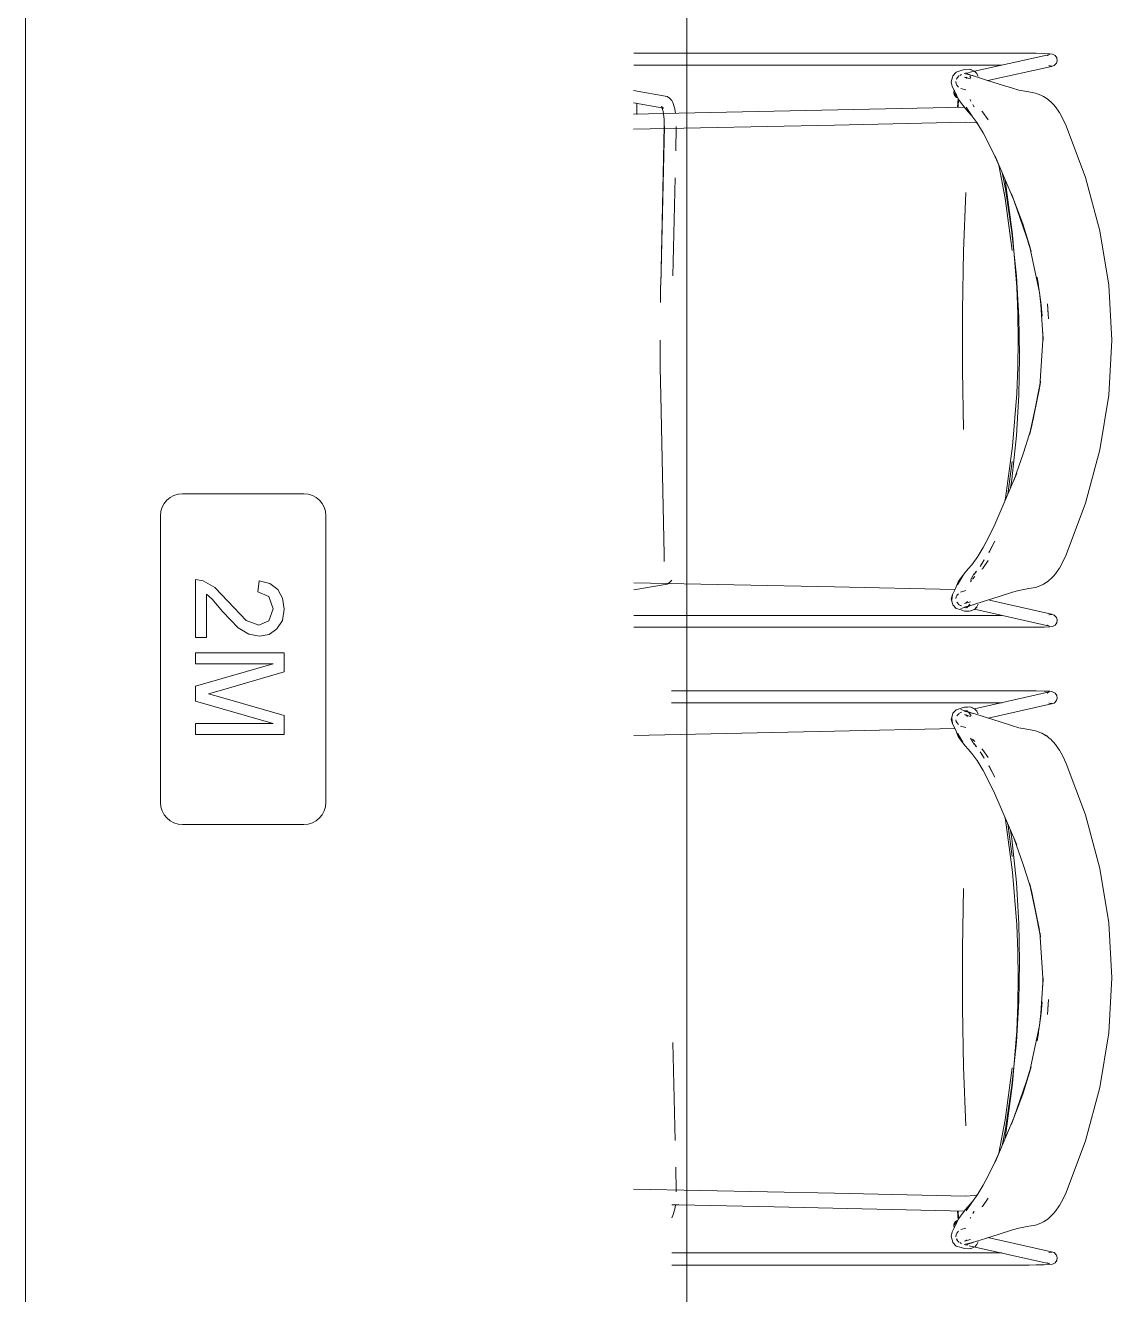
# Model space of a CAD drawing. Header units: millimetres. Extents: x 155927 to 317870, y -36033 to 97293.
# Drawn here: x 184269 to 185254, y 19805 to 20956 of the extents above; entities that cross this region are included whole.
import ezdxf

# ---------------------------------------------------------------- set-up
doc = ezdxf.new("R2010")
doc.units = ezdxf.units.MM
doc.header["$MEASUREMENT"] = 0
doc.layers.add('G-IMPT', color=8, linetype='CONTINUOUS', lineweight=9)
doc.layers.add('I-FURN', color=8, linetype='CONTINUOUS', lineweight=9)

msp = doc.modelspace()

# ---------------------------------------------------------------- linework, layer by layer
at = {"layer": 'G-IMPT'}
for p, q in [((184820.6, 20931.3), (185179.2, 20931.3)), ((185124.2, 20913.7), (185197.7, 20930.2)), ((185185.5, 20931.2), (185179.2, 20931.3)), ((185185.5, 20931.2), (185192.7, 20931.1)), ((185192.7, 20931.1), (185197.9, 20930.8)), ((185197.7, 20930.2), (185195.5, 20929.2)), ((185197.9, 20930.8), (185200.3, 20930.4)), ((185200.3, 20930.4), (185202.7, 20929.2)), ((184820.6, 20920.4), (185154.2, 20920.4)), ((185199.2, 20919.3), (185141.7, 20906.5)), ((185195.7, 20929.4), (185195.5, 20929.2)), ((185196.9, 20920.1), (185199.5, 20919.6)), ((185197.1, 20919.9), (185199.5, 20919.6)), ((185199.2, 20919.3), (185201.7, 20920.1)), ((185203.5, 20922), (185201.7, 20920.1)), ((185201.7, 20920.1), (185202, 20920.4)), ((185202.7, 20929.2), (185204.2, 20927.1)), ((185203.5, 20922), (185203.8, 20922.3)), ((185204.5, 20924.4), (185203.8, 20922.3)), ((185204.5, 20924.4), (185204.2, 20927.1)), ((185109.5, 20909.5), (185108.3, 20905.3)), ((185109.9, 20910.8), (185109.5, 20909.5)), ((185113, 20914.1), (185109.9, 20910.8)), ((185113, 20914.1), (185117.3, 20915.5)), ((185114.2, 20909.1), (185113.1, 20907.5)), ((185113.1, 20907.5), (185113.8, 20908.6)), ((185113.3, 20908.1), (185115.4, 20910.7)), ((185114.2, 20909.1), (185113.8, 20908.6)), ((185117.7, 20911.8), (185116.1, 20911)), ((185117.3, 20911.5), (185116.1, 20911)), ((185120.5, 20916.4), (185117.3, 20915.5)), ((185127.7, 20911), (185120.2, 20912.8)), ((185120.2, 20912.8), (185128.4, 20910.8)), ((185120.3, 20909.6), (185122.4, 20908.7)), ((185120.3, 20909.6), (185125.8, 20908.1)), ((185120.5, 20916.4), (185124.6, 20916.7)), ((185121.3, 20913), (185123.2, 20913.4)), ((185124.8, 20911.9), (185121.6, 20913.4)), ((185123.7, 20912.1), (185121.6, 20913.4)), ((185122.7, 20908.4), (185121.6, 20909.4)), ((185121.6, 20909.4), (185122.4, 20908.7)), ((185122.7, 20908.4), (185122.1, 20909.1)), ((185124.8, 20911.9), (185122.6, 20912.6)), ((185122.6, 20912.6), (185128.4, 20910.8)), ((185123.7, 20912.1), (185124.2, 20911.6)), ((185126.3, 20916.4), (185124.6, 20916.7)), ((185126.1, 20908.8), (185125.4, 20910.3)), ((185126.3, 20916.4), (185126.6, 20916.3)), ((185126.6, 20916.3), (185129.5, 20914.9)), ((185127.7, 20911), (185139.5, 20907.2)), ((185129.7, 20914.7), (185129.5, 20914.9)), ((185129.7, 20914.7), (185131.6, 20912.8)), ((185132.7, 20910.4), (185131.6, 20912.8)), ((185131.7, 20912.6), (185131.6, 20912.8)), ((185132.8, 20910.3), (185131.6, 20912.8)), ((185131.7, 20912.6), (185132.8, 20910.3)), ((185132.7, 20910.4), (185132.8, 20910.3)), ((185139.5, 20907.2), (185152, 20903.3)), ((184850.8, 20891.9), (184820.3, 20897.3)), ((185109.1, 20901.2), (185108.3, 20905.3)), ((185109.1, 20901.2), (185113.5, 20892.8)), ((185112.5, 20905.6), (185112.7, 20905)), ((185113.1, 20903), (185112.7, 20905)), ((185113.4, 20902.4), (185113.1, 20903)), ((185113.4, 20902.4), (185115, 20900.6)), ((185117, 20899.2), (185121.7, 20897.9)), ((185152, 20903.3), (185163.9, 20899.5)), ((185169.6, 20897.8), (185163.9, 20899.5)), ((185178.8, 20896.2), (185169.6, 20897.8)), ((185178.8, 20896.2), (185184.8, 20895.1)), ((184847.6, 20881.4), (184820.3, 20886.2)), ((184823.2, 20885.7), (184823.2, 20875.6)), ((184850.8, 20891.9), (184852.9, 20890.4)), ((184852.9, 20890.4), (184855, 20888.5)), ((184855.9, 20886.4), (184855, 20888.5)), ((184857.8, 20880.8), (184855.9, 20886.4)), ((185114.8, 20890), (185112.5, 20894.8)), ((185112.5, 20894.8), (185113.5, 20892.8)), ((185114.2, 20882.3), (185114.6, 20890.3)), ((185115, 20889.6), (185114.6, 20882.3)), ((185115, 20889.6), (185114.7, 20883.3)), ((185114.8, 20890), (185116.7, 20886.9)), ((185116.7, 20886.9), (185121, 20881.4)), ((185126.2, 20887.8), (185125.6, 20889.2)), ((185127.9, 20884.6), (185128.9, 20883)), ((185189.8, 20893.3), (185184.8, 20895.1)), ((185189.8, 20893.3), (185192, 20892.1)), ((185194.6, 20890.5), (185192, 20892.1)), ((185195, 20890.3), (185194.6, 20890.5)), ((185195, 20890.3), (185197, 20888.8)), ((185197, 20888.8), (185199.4, 20886.5)), ((185199.4, 20886.5), (185201.2, 20884.7)), ((185203, 20882.6), (185201.2, 20884.7)), ((184820.3, 20875.9), (184861.2, 20876.8)), ((184847.1, 20878.4), (184845.5, 20883)), ((184845.5, 20883), (184847, 20881.1)), ((184847.6, 20881.4), (184845.7, 20882.4)), ((184845.7, 20882.4), (184847, 20881.1)), ((184848, 20871.5), (184847.1, 20878.4)), ((184858.3, 20876.7), (184857.8, 20880.8)), ((184861.2, 20876.8), (184947.7, 20878.6)), ((185120.7, 20882.4), (184947.7, 20878.6)), ((185123.9, 20878.2), (185121, 20881.4)), ((185121.9, 20882.3), (185127, 20874.5)), ((185121.9, 20882.3), (185127.5, 20874)), ((185123.9, 20878.2), (185127.5, 20874)), ((185127, 20874.5), (185132.4, 20867.2)), ((185129.3, 20882.5), (185128.9, 20883)), ((185136.3, 20878.6), (185136.7, 20878.1)), ((185136.7, 20878.1), (185141.9, 20870.8)), ((185206.4, 20877.7), (185203, 20882.6)), ((185206.4, 20877.7), (185206.6, 20877.4)), ((185209.7, 20871.8), (185206.6, 20877.4)), ((184820.3, 20862.4), (185002.4, 20866.1)), ((184848.1, 20865.1), (184844.9, 20721)), ((184848.3, 20864.9), (184844.9, 20721)), ((184848.1, 20865.1), (184848, 20871.5)), ((184859, 20864.8), (184858.5, 20842.6)), ((185121.2, 20868.8), (185002.4, 20866.1)), ((185129.6, 20868.3), (185121.2, 20868.8)), ((185132.5, 20867.7), (185129.6, 20868.3)), ((185137.3, 20858.9), (185131.9, 20867.9)), ((185132.4, 20867.2), (185131.9, 20867.9)), ((185212.6, 20865.5), (185209.7, 20871.8)), ((185230.2, 20818.6), (185212.6, 20865.5)), ((185142.7, 20848.5), (185137.3, 20858.9)), ((185142.7, 20848.5), (185148, 20837.9)), ((185152.1, 20828.5), (185148, 20837.9)), ((185152.1, 20828.5), (185148.1, 20837.9)), ((185165.3, 20797.9), (185148.1, 20837.9)), ((185157.3, 20799.6), (185151.5, 20829.8)), ((185151.5, 20829.8), (185157.3, 20799.7)), ((184858, 20818.3), (184855.9, 20729.4)), ((185157.5, 20807.8), (185154.5, 20822.9)), ((185157.5, 20814.1), (185156.9, 20817.3)), ((185243.2, 20770.2), (185230.2, 20818.6)), ((185121.7, 20805), (185119.6, 20751.8)), ((185163.9, 20766.8), (185157.5, 20814.1)), ((185157.5, 20807.8), (185163.4, 20768.6)), ((185163.1, 20803.7), (185165.3, 20797.9)), ((185163.1, 20803.7), (185165.2, 20797.9)), ((185163.8, 20752.4), (185157.3, 20799.7)), ((185157.3, 20799.6), (185163.8, 20752.4)), ((185165.2, 20797.9), (185173.2, 20776.4)), ((185165.3, 20797.9), (185179.4, 20756.8)), ((185165.3, 20797.9), (185173.2, 20776.4)), ((185163.4, 20768.6), (185167.5, 20728.9)), ((185179.4, 20756.8), (185173.2, 20776.4)), ((185173.2, 20776.4), (185179.2, 20756.7)), ((185243.2, 20770.2), (185251.3, 20720.8)), ((185167.8, 20719), (185163.9, 20766.8)), ((185118.6, 20697.9), (185119.6, 20751.8)), ((185180.8, 20751.5), (185179.2, 20756.7)), ((185188.6, 20714.3), (185179.4, 20756.8)), ((185179.4, 20756.8), (185180.8, 20751.5)), ((185167.5, 20728.9), (185169.6, 20691.8)), ((185186.2, 20728), (185187.5, 20720.9)), ((185186.2, 20728), (185188.3, 20713.9)), ((184844.8, 20720.8), (184844.6, 20705)), ((185167.8, 20719), (185168.7, 20695)), ((185188.3, 20713.9), (185189.9, 20702.9)), ((185188.6, 20714.3), (185191, 20692.6)), ((185188.6, 20714.3), (185189.9, 20702.9)), ((185253.9, 20670.9), (185251.3, 20720.8)), ((185191.7, 20670.9), (185189.4, 20707.8)), ((185189.4, 20707.8), (185189.9, 20702.9)), ((185191, 20692.6), (185189.9, 20702.9)), ((185196.4, 20693.8), (185195.8, 20704)), ((185195.8, 20704), (185196.6, 20690.4)), ((185118.6, 20697.9), (185118.6, 20643.8)), ((185168.7, 20695), (185169, 20670.9)), ((185169.6, 20691.8), (185169.9, 20675.5)), ((185191.7, 20670.9), (185191.5, 20678.3)), ((185191.6, 20670.9), (185191.5, 20678.3)), ((184844.5, 20645.8), (184844.3, 20670.9)), ((185169, 20670.9), (185168.7, 20646.8)), ((185169.9, 20675.5), (185170.3, 20656.6)), ((185189.2, 20633.9), (185191.6, 20670.9)), ((185253.9, 20670.9), (185251.3, 20621)), ((185169.9, 20637.8), (185170.3, 20656.6)), ((184844.9, 20620.9), (184844.5, 20645.8)), ((185119.6, 20589.9), (185118.6, 20643.8)), ((185167.8, 20622.7), (185168.7, 20646.8)), ((185169.9, 20637.8), (185169.6, 20621.5)), ((185189.4, 20633.9), (185188.2, 20627.5)), ((185189.2, 20633.9), (185188.7, 20628.6)), ((185189.4, 20633.9), (185189, 20630.4)), ((184848.1, 20476.6), (184844.9, 20620.9)), ((185163.9, 20574.9), (185167.8, 20622.7)), ((185167.5, 20584.4), (185169.6, 20621.5)), ((185179.4, 20585), (185188.6, 20627.5)), ((185188.2, 20627.5), (185181.3, 20592)), ((185181.3, 20592), (185188.6, 20627.5)), ((185243.2, 20571.6), (185251.3, 20621)), ((185167.5, 20584.4), (185163.4, 20544.7)), ((185173.8, 20568.9), (185179, 20585.1)), ((185181.3, 20592), (185179, 20585.1)), ((185179.4, 20585), (185181.3, 20592)), ((185163.9, 20574.9), (185157.5, 20527.6)), ((185173.8, 20568.9), (185165.3, 20543.8)), ((185230.2, 20523.1), (185243.2, 20571.6)), ((185148, 20503.8), (185167.8, 20550.2)), ((185159.7, 20531.2), (185163.8, 20560.9)), ((185159.7, 20531.2), (185163.8, 20560.9)), ((185165.3, 20543.8), (185167.8, 20550.2)), ((185162.2, 20537.1), (185163.4, 20544.7)), ((185157.5, 20527.6), (185157.1, 20525)), ((185230.2, 20523.1), (185212.6, 20476.4)), ((185148, 20503.8), (185142.7, 20493.2)), ((185142.7, 20493.2), (185137.3, 20482.8)), ((185131.9, 20473.8), (185137.3, 20482.8)), ((185142.5, 20478.4), (185148, 20488.8)), ((185148, 20488.8), (185143, 20479.4)), ((184848.1, 20476.6), (184848, 20470.2)), ((185127, 20467.3), (185132.4, 20474.6)), ((185131.9, 20473.8), (185132.4, 20474.6)), ((185134.5, 20465.7), (185138.4, 20471.6)), ((185134.5, 20465.7), (185137.2, 20469.6)), ((185141.9, 20471), (185136.7, 20463.7)), ((185138.4, 20471.6), (185137.2, 20469.6)), ((185142.5, 20478.4), (185143, 20479.4)), ((185206.6, 20464.3), (185209.7, 20469.9)), ((185212.6, 20476.4), (185209.7, 20469.9)), ((185116.7, 20454.9), (185121, 20460.3)), ((185121, 20460.3), (185123.9, 20463.5)), ((185127, 20467.3), (185123.9, 20463.5)), ((185127.6, 20456.5), (185129.3, 20459.3)), ((185127.6, 20456.5), (185128.9, 20458.7)), ((185128.9, 20458.7), (185129.3, 20459.3)), ((185129.2, 20458.4), (185131.2, 20461.4)), ((185130.8, 20460.9), (185129.2, 20458.4)), ((185130.8, 20460.9), (185131.2, 20461.4)), ((185136.3, 20463.2), (185136.7, 20463.7)), ((185203, 20459.1), (185201.2, 20457)), ((185203, 20459.1), (185206.4, 20464)), ((185206.6, 20464.3), (185206.4, 20464)), ((185002.4, 20447.2), (184820.6, 20450.9)), ((184820.6, 20444.5), (184850.8, 20449.8)), ((184852.9, 20451.3), (184850.8, 20449.8)), ((184855, 20453.2), (184852.9, 20451.3)), ((185111.8, 20444.7), (185002.4, 20447.2)), ((185114.8, 20451.8), (185112.2, 20445.7)), ((185118.8, 20457.2), (185114, 20449)), ((185116.5, 20453.6), (185114, 20449)), ((185114.8, 20451.8), (185116.7, 20454.9)), ((185116.5, 20453.6), (185118.8, 20457.2)), ((185125.9, 20453.3), (185127.9, 20457.1)), ((185127.6, 20456.5), (185125.9, 20453.3)), ((185126.8, 20453), (185126, 20451.8)), ((185127.6, 20456.5), (185127.9, 20457.1)), ((185127.7, 20454.2), (185129.8, 20456.6)), ((185178.8, 20445.6), (185184.8, 20446.7)), ((185184.8, 20446.7), (185189.8, 20448.5)), ((185195, 20451.5), (185189.8, 20448.5)), ((185192, 20449.7), (185189.8, 20448.5)), ((185190.8, 20449), (185189.8, 20448.5)), ((185190.8, 20449), (185195, 20451.5)), ((185194.6, 20451.2), (185192, 20449.7)), ((185195, 20451.5), (185194.6, 20451.2)), ((185195, 20451.5), (185197, 20453)), ((185197, 20453), (185198.9, 20454.7)), ((185199.4, 20455.2), (185198.9, 20454.7)), ((185199.4, 20455.2), (185201.2, 20457)), ((185108.3, 20436.4), (185109.6, 20440.1)), ((185108.3, 20436.4), (185109.5, 20432.2)), ((185108.8, 20435.1), (185109.6, 20440.1)), ((185108.8, 20435.1), (185109.2, 20439.7)), ((185109.2, 20439.7), (185112.2, 20445.7)), ((185112.7, 20436.8), (185112.9, 20438.3)), ((185113.4, 20439.3), (185112.9, 20438.3)), ((185113.4, 20439.3), (185114.9, 20440.9)), ((185116.9, 20442.5), (185121.7, 20443.9)), ((185152, 20438.4), (185130.8, 20431.7)), ((185143, 20435), (185199.2, 20422.4)), ((185163.9, 20442.3), (185152, 20438.4)), ((185169.6, 20444), (185163.9, 20442.3)), ((185169.6, 20444), (185178.8, 20445.6)), ((185109.5, 20432.2), (185109.9, 20430.9)), ((185109.9, 20430.9), (185113, 20427.7)), ((185117.3, 20426.3), (185113, 20427.7)), ((185113.5, 20433.3), (185115.5, 20431)), ((185117.3, 20430.2), (185116, 20430.7)), ((185116, 20430.7), (185117.7, 20429.9)), ((185117, 20427.5), (185124.8, 20429.8)), ((185117, 20427.5), (185122.6, 20429.1)), ((185117.3, 20426.3), (185120.5, 20425.3)), ((185120.2, 20428.9), (185128.4, 20431)), ((185120.2, 20428.9), (185127.1, 20430.7)), ((185120.4, 20432.1), (185125.8, 20433.7)), ((185120.4, 20432.1), (185122.7, 20433.3)), ((185120.5, 20425.3), (185123.3, 20425.2)), ((185123.2, 20428.3), (185121.3, 20428.7)), ((185121.6, 20432.3), (185123.1, 20433.8)), ((185121.6, 20432.3), (185122.7, 20433.3)), ((185121.6, 20428.3), (185124.8, 20429.8)), ((185121.6, 20428.3), (185123.7, 20429.6)), ((185123.1, 20433.8), (185122.1, 20432.7)), ((185122.6, 20429.1), (185130.8, 20431.7)), ((185123.3, 20425.2), (185124.6, 20425.1)), ((185123.7, 20429.6), (185125.4, 20431.5)), ((185126.3, 20425.4), (185124.6, 20425.1)), ((185126.3, 20425.4), (185129.7, 20427)), ((185126.3, 20425.4), (185129.5, 20426.8)), ((185126.3, 20425.4), (185126.6, 20425.4)), ((185129.7, 20427), (185126.6, 20425.4)), ((185128.4, 20431), (185127.1, 20430.7)), ((185129.5, 20426.8), (185131.6, 20428.9)), ((185131.2, 20428.7), (185129.5, 20426.8)), ((185129.7, 20427), (185129.5, 20426.8)), ((185197.6, 20411.5), (185129.5, 20426.9)), ((185131.2, 20428.7), (185129.7, 20427)), ((185131.7, 20429.1), (185131.6, 20428.9)), ((185132.7, 20431.4), (185131.7, 20429.1)), ((185132.7, 20431.4), (185132.8, 20431.5)), ((185154.2, 20421.3), (184820.6, 20421.3)), ((185197.6, 20411.5), (185195.5, 20412.6)), ((185195.5, 20412.6), (185195.7, 20412.4)), ((185196.9, 20421.7), (185199.5, 20422.1)), ((185197.1, 20421.8), (185199.5, 20422.1)), ((185199.2, 20422.4), (185201.7, 20421.6)), ((185200.3, 20411.3), (185202.7, 20412.5)), ((185201.7, 20421.6), (185202, 20421.3)), ((185203.8, 20419.4), (185202, 20421.3)), ((185202.7, 20412.5), (185204.2, 20414.6)), ((185203.8, 20419.4), (185204.5, 20417.3)), ((185204.2, 20414.6), (185204.5, 20417.3)), ((184820.6, 20410.5), (185179.2, 20410.5)), ((185179.2, 20410.5), (185185.5, 20410.5)), ((185192.7, 20410.7), (185185.5, 20410.5)), ((185197.9, 20410.9), (185192.7, 20410.7)), ((185200.3, 20411.3), (185197.9, 20410.9)), ((184854.6, 20352.9), (185179.2, 20352.9)), ((185197.6, 20351.9), (185129.5, 20336.5)), ((185179.2, 20352.9), (185185.5, 20352.9)), ((185192.7, 20352.7), (185185.5, 20352.9)), ((185197.9, 20352.5), (185192.7, 20352.7)), ((185197.6, 20351.9), (185195.5, 20350.8)), ((185195.5, 20350.8), (185195.7, 20351)), ((185200.3, 20352.1), (185197.9, 20352.5)), ((185200.3, 20352.1), (185202.7, 20350.9)), ((185203.8, 20344), (185202, 20342.1)), ((185202.7, 20350.9), (185204.2, 20348.8)), ((185203.8, 20344), (185204.5, 20346.1)), ((185204.2, 20348.8), (185204.5, 20346.1)), ((185154.2, 20342.1), (184854.6, 20342.1)), ((185108.3, 20327), (185109.5, 20331.2)), ((185109.5, 20331.2), (185109.9, 20332.5)), ((185109.9, 20332.5), (185113, 20335.7)), ((185117.3, 20337.1), (185113, 20335.7)), ((185113.5, 20330.1), (185115.5, 20332.4)), ((185116, 20332.7), (185117.7, 20333.5)), ((185117.3, 20333.2), (185116, 20332.7)), ((185117, 20335.9), (185122.6, 20334.3)), ((185117, 20335.9), (185124.8, 20333.6)), ((185117.3, 20337.1), (185120.5, 20338.1)), ((185120.2, 20334.5), (185128.4, 20332.4)), ((185120.2, 20334.5), (185127.1, 20332.7)), ((185120.4, 20331.3), (185122.7, 20330.1)), ((185120.4, 20331.3), (185125.8, 20329.7)), ((185120.5, 20338.1), (185123.3, 20338.2)), ((185123.2, 20335.1), (185121.3, 20334.7)), ((185121.6, 20335.1), (185123.7, 20333.8)), ((185121.6, 20335.1), (185124.8, 20333.6)), ((185121.6, 20331.1), (185122.7, 20330.1)), ((185121.6, 20331.1), (185123.1, 20329.6)), ((185122.6, 20334.3), (185130.8, 20331.7)), ((185123.3, 20338.2), (185124.6, 20338.3)), ((185123.7, 20333.8), (185125.4, 20331.9)), ((185126.3, 20338.1), (185124.6, 20338.3)), ((185126.4, 20330.1), (185125.4, 20331.9)), ((185126.3, 20338.1), (185129.7, 20336.4)), ((185126.3, 20338.1), (185126.6, 20338)), ((185126.3, 20338.1), (185129.5, 20336.6)), ((185129.7, 20336.4), (185126.6, 20338)), ((185128.4, 20332.4), (185127.1, 20332.7)), ((185131.2, 20334.7), (185129.5, 20336.6)), ((185129.7, 20336.4), (185129.5, 20336.6)), ((185129.5, 20336.6), (185131.6, 20334.5)), ((185131.2, 20334.7), (185129.7, 20336.4)), ((185152, 20325), (185130.8, 20331.7)), ((185131.7, 20334.3), (185131.6, 20334.5)), ((185132.7, 20332), (185131.7, 20334.3)), ((185132.7, 20332), (185132.8, 20331.9)), ((185141.9, 20328.1), (185199.2, 20341)), ((185196.9, 20341.7), (185199.5, 20341.3)), ((185197.1, 20341.6), (185199.5, 20341.3)), ((185199.2, 20341), (185201.7, 20341.8)), ((185201.7, 20341.8), (185202, 20342.1)), ((185108.3, 20327), (185109.6, 20323.3)), ((185108.8, 20328.3), (185109.6, 20323.3)), ((185108.8, 20328.3), (185109.2, 20323.7)), ((185109.2, 20323.7), (185112.2, 20317.7)), ((185112.7, 20326.6), (185112.9, 20325.1)), ((185113.4, 20324.1), (185112.9, 20325.1)), ((185113.4, 20324.1), (185114.9, 20322.5)), ((185116.9, 20320.9), (185121.7, 20319.6)), ((185123.1, 20329.6), (185122.1, 20330.7)), ((185163.9, 20321.1), (185152, 20325)), ((185169.6, 20319.4), (185163.9, 20321.1)), ((185002.4, 20316.2), (184820.6, 20312.5)), ((185111.8, 20318.7), (185002.4, 20316.2)), ((185114.8, 20311.6), (185112.2, 20317.7)), ((185116.5, 20309.8), (185114, 20314.5)), ((185118.8, 20306.2), (185114, 20314.5)), ((185114.8, 20311.6), (185116.7, 20308.5)), ((185116.5, 20309.8), (185118.8, 20306.2)), ((185116.7, 20308.5), (185121, 20303.1)), ((185127.6, 20306.9), (185125.9, 20310.1)), ((185125.9, 20310.1), (185127.9, 20306.3)), ((185127.7, 20309.2), (185129.8, 20306.8)), ((185169.6, 20319.4), (185178.8, 20317.8)), ((185178.8, 20317.8), (185184.8, 20316.7)), ((185184.8, 20316.7), (185189.8, 20314.9)), ((185190.8, 20314.4), (185189.8, 20314.9)), ((185195, 20312), (185189.8, 20314.9)), ((185192, 20313.7), (185189.8, 20314.9)), ((185190.8, 20314.4), (185195, 20312)), ((185194.6, 20312.2), (185192, 20313.7)), ((185195, 20312), (185194.6, 20312.2)), ((185195, 20312), (185197, 20310.4)), ((185197, 20310.4), (185198.9, 20308.7)), ((185199.4, 20308.2), (185198.9, 20308.7)), ((185199.4, 20308.2), (185201.2, 20306.4)), ((185121, 20303.1), (185123.9, 20299.9)), ((185127, 20296.1), (185123.9, 20299.9)), ((185127.6, 20306.9), (185127.9, 20306.3)), ((185127.6, 20306.9), (185128.9, 20304.7)), ((185127.6, 20306.9), (185129.3, 20304.1)), ((185128.9, 20304.7), (185129.3, 20304.1)), ((185130.8, 20302.5), (185129.2, 20305)), ((185129.2, 20305), (185131.2, 20302)), ((185130.8, 20302.5), (185131.2, 20302)), ((185134.5, 20297.7), (185138.4, 20291.8)), ((185134.5, 20297.7), (185137.2, 20293.8)), ((185136.3, 20300.2), (185136.7, 20299.7)), ((185141.9, 20292.4), (185136.7, 20299.7)), ((185203, 20304.3), (185201.2, 20306.4)), ((185203, 20304.3), (185206.4, 20299.4)), ((185206.6, 20299.1), (185206.4, 20299.4)), ((185206.6, 20299.1), (185209.7, 20293.5)), ((185127, 20296.1), (185132.4, 20288.8)), ((185131.9, 20289.6), (185132.4, 20288.8)), ((185131.9, 20289.6), (185137.3, 20280.6)), ((185138.4, 20291.8), (185137.2, 20293.8)), ((185142.5, 20285), (185148, 20274.6)), ((185142.5, 20285), (185143, 20284)), ((185212.6, 20287), (185209.7, 20293.5)), ((185230.2, 20240.3), (185212.6, 20287)), ((185142.7, 20270.2), (185137.3, 20280.6)), ((185148, 20274.6), (185143, 20284)), ((185148, 20259.6), (185142.7, 20270.2)), ((185148, 20259.6), (185167.8, 20213.2)), ((185230.2, 20240.3), (185243.2, 20191.8)), ((185157.5, 20235.8), (185157.1, 20238.4)), ((185163.9, 20188.5), (185157.5, 20235.8)), ((185159.7, 20232.2), (185163.8, 20202.5)), ((185159.7, 20232.2), (185163.8, 20202.5)), ((185162.2, 20226.3), (185163.4, 20218.7)), ((185167.5, 20179), (185163.4, 20218.7)), ((185173.8, 20194.5), (185165.3, 20219.6)), ((185165.3, 20219.6), (185167.8, 20213.2)), ((185173.8, 20194.5), (185179, 20178.3)), ((185163.9, 20188.5), (185167.8, 20140.7)), ((185243.2, 20191.8), (185251.3, 20142.4)), ((185119.6, 20173.5), (185118.6, 20119.6)), ((185167.5, 20179), (185169.6, 20141.9)), ((185181.3, 20171.4), (185179, 20178.3)), ((185179.4, 20178.4), (185181.3, 20171.4)), ((185179.4, 20178.4), (185188.6, 20135.9)), ((185188.2, 20135.9), (185181.3, 20171.4)), ((185181.3, 20171.4), (185188.6, 20135.9)), ((185167.8, 20140.7), (185168.7, 20116.6)), ((185169.9, 20125.6), (185169.6, 20141.9)), ((185189.4, 20129.5), (185188.2, 20135.9)), ((185253.9, 20092.5), (185251.3, 20142.4)), ((185169.9, 20125.6), (185170.3, 20106.8)), ((185189.2, 20129.5), (185188.8, 20133.6)), ((185189.4, 20129.5), (185189, 20133)), ((185189.2, 20129.5), (185191.6, 20092.5)), ((185118.6, 20065.5), (185118.6, 20119.6)), ((185169, 20092.5), (185168.7, 20116.6)), ((185169.9, 20087.9), (185170.3, 20106.8)), ((185168.7, 20068.4), (185169, 20092.5)), ((185191.7, 20092.5), (185189.4, 20055.6)), ((185191.7, 20092.5), (185191.5, 20085.1)), ((185191.6, 20092.5), (185191.5, 20085.1)), ((185253.9, 20092.5), (185251.3, 20042.6)), ((185169.6, 20071.6), (185169.9, 20087.9)), ((185167.5, 20034.6), (185169.6, 20071.6)), ((185167.8, 20044.4), (185168.7, 20068.4)), ((185188.6, 20049.2), (185191, 20070.8)), ((185191, 20070.8), (185189.9, 20060.5)), ((185195.8, 20059.4), (185196.6, 20073)), ((185196.4, 20069.1), (185195.8, 20059.4)), ((185118.6, 20065.5), (185119.6, 20011.6)), ((185188.3, 20049.5), (185189.9, 20060.5)), ((185188.6, 20049.2), (185189.9, 20060.5)), ((185189.4, 20055.6), (185189.9, 20060.5)), ((185167.8, 20044.4), (185163.9, 19996.6)), ((185188.6, 20049.2), (185179.4, 20006.6)), ((185186.2, 20035.4), (185188.3, 20049.5)), ((184858, 19945.1), (184855.9, 20034)), ((185163.4, 19994.8), (185167.5, 20034.6)), ((185186.2, 20035.4), (185187.5, 20042.5)), ((185243.2, 19993.2), (185251.3, 20042.6)), ((185121.7, 19958.4), (185119.6, 20011.6)), ((185157.3, 19963.8), (185163.8, 20011)), ((185163.8, 20011), (185157.3, 19963.7)), ((185180.8, 20011.9), (185179.2, 20006.7)), ((185179.4, 20006.6), (185180.8, 20011.9)), ((185165.3, 19965.5), (185179.4, 20006.6)), ((185173.2, 19987), (185179.2, 20006.7)), ((185179.4, 20006.6), (185173.2, 19987)), ((185163.9, 19996.6), (185157.5, 19949.3)), ((185157.5, 19955.6), (185163.4, 19994.8)), ((185165.2, 19965.5), (185173.2, 19987)), ((185165.3, 19965.5), (185173.2, 19987)), ((185243.2, 19993.2), (185230.2, 19944.8)), ((185165.3, 19965.5), (185148.1, 19925.5)), ((185157.3, 19963.8), (185151.5, 19933.6)), ((185151.5, 19933.6), (185157.3, 19963.7)), ((185163.1, 19959.7), (185165.3, 19965.5)), ((185163.1, 19959.7), (185165.2, 19965.5)), ((185157.5, 19955.6), (185154.5, 19940.5)), ((185157.5, 19949.3), (185156.9, 19946.1)), ((185230.2, 19944.8), (185212.6, 19897.9)), ((185152.1, 19934.9), (185148, 19925.5)), ((185152.1, 19934.9), (185148.1, 19925.5)), ((184859, 19898.6), (184858.5, 19920.8)), ((185142.7, 19914.9), (185148, 19925.5)), ((185142.7, 19914.9), (185137.3, 19904.5)), ((184820.3, 19901), (185002.4, 19897.3)), ((185121.2, 19894.6), (185002.4, 19897.3)), ((185129.6, 19895.1), (185121.2, 19894.6)), ((185127, 19888.9), (185132.4, 19896.3)), ((185132.5, 19895.7), (185129.6, 19895.1)), ((185137.3, 19904.5), (185131.9, 19895.5)), ((185132.4, 19896.3), (185131.9, 19895.5)), ((185212.6, 19897.9), (185209.7, 19891.6)), ((184854.9, 19886.8), (184861.2, 19886.6)), ((184857.8, 19882.6), (184855.9, 19877)), ((184858.3, 19886.7), (184857.8, 19882.6)), ((184861.2, 19886.6), (184947.7, 19884.8)), ((185120.7, 19881), (184947.7, 19884.8)), ((185123.9, 19885.2), (185121, 19882)), ((185121.9, 19881.1), (185127.5, 19889.4)), ((185121.9, 19881.1), (185127, 19888.9)), ((185123.9, 19885.2), (185127.5, 19889.4)), ((185136.3, 19884.8), (185136.7, 19885.3)), ((185136.7, 19885.3), (185141.9, 19892.6)), ((185206.4, 19885.7), (185203, 19880.8)), ((185206.4, 19885.7), (185206.6, 19886)), ((185209.7, 19891.6), (185206.6, 19886)), ((184855.9, 19877), (184855, 19874.9)), ((185109.1, 19862.2), (185113.5, 19870.6)), ((185114.8, 19873.4), (185112.5, 19868.6)), ((185112.5, 19868.6), (185113.5, 19870.6)), ((185114.2, 19881.1), (185114.6, 19873.1)), ((185115, 19873.8), (185114.6, 19881.1)), ((185115, 19873.8), (185114.6, 19881.1)), ((185114.8, 19873.4), (185116.7, 19876.5)), ((185116.7, 19876.5), (185121, 19882)), ((185126.2, 19875.6), (185125.6, 19874.2)), ((185127.9, 19878.8), (185128.9, 19880.4)), ((185129.3, 19880.9), (185128.9, 19880.4)), ((185189.8, 19870.1), (185192, 19871.3)), ((185194.6, 19872.9), (185192, 19871.3)), ((185195, 19873.1), (185194.6, 19872.9)), ((185195, 19873.1), (185197, 19874.6)), ((185197, 19874.6), (185199.4, 19876.9)), ((185199.4, 19876.9), (185201.2, 19878.7)), ((185203, 19880.8), (185201.2, 19878.7)), ((185109.1, 19862.2), (185108.3, 19858.1)), ((185113.1, 19860.4), (185112.7, 19858.4)), ((185113.4, 19861), (185113.1, 19860.4)), ((185113.4, 19861), (185115, 19862.8)), ((185117, 19864.2), (185121.7, 19865.5)), ((185139.5, 19856.2), (185152, 19860.1)), ((185152, 19860.1), (185163.9, 19863.9)), ((185169.6, 19865.6), (185163.9, 19863.9)), ((185178.8, 19867.2), (185169.6, 19865.6)), ((185178.8, 19867.2), (185184.8, 19868.3)), ((185189.8, 19870.1), (185184.8, 19868.3)), ((185109.5, 19853.9), (185108.3, 19858.1)), ((185109.9, 19852.6), (185109.5, 19853.9)), ((185113, 19849.3), (185109.9, 19852.6)), ((185112.5, 19857.8), (185112.7, 19858.4)), ((185113, 19849.3), (185117.3, 19848)), ((185114.2, 19854.3), (185113.1, 19855.9)), ((185113.1, 19855.9), (185113.8, 19854.8)), ((185113.3, 19855.3), (185115.4, 19852.7)), ((185114.2, 19854.3), (185113.8, 19854.8)), ((185117.3, 19851.9), (185116.1, 19852.4)), ((185117.7, 19851.6), (185116.1, 19852.4)), ((185120.5, 19847), (185117.3, 19848)), ((185120.2, 19850.6), (185128.4, 19852.6)), ((185127.7, 19852.4), (185120.2, 19850.6)), ((185120.3, 19853.8), (185125.8, 19855.3)), ((185120.3, 19853.8), (185122.4, 19854.7)), ((185121.3, 19850.4), (185123.2, 19850)), ((185122.7, 19855), (185121.6, 19854)), ((185121.6, 19854), (185122.4, 19854.7)), ((185124.8, 19851.5), (185121.6, 19850)), ((185123.7, 19851.3), (185121.6, 19850)), ((185122.7, 19855), (185122.1, 19854.3)), ((185122.6, 19850.8), (185128.4, 19852.6)), ((185124.8, 19851.5), (185122.6, 19850.8)), ((185124.7, 19849.6), (185197.7, 19833.2)), ((185126.6, 19847.1), (185129.5, 19848.5)), ((185127.7, 19852.4), (185139.5, 19856.2)), ((185129.7, 19848.7), (185129.5, 19848.5)), ((185129.7, 19848.7), (185131.6, 19850.6)), ((185132.8, 19853.1), (185131.6, 19850.6)), ((185132.7, 19853), (185131.6, 19850.6)), ((185131.7, 19850.8), (185131.6, 19850.6)), ((185131.7, 19850.8), (185132.8, 19853.1)), ((185132.7, 19853), (185132.8, 19853.1)), ((185199.2, 19844.1), (185141.7, 19856.9)), ((184854.9, 19843), (185154.2, 19843)), ((185120.5, 19847), (185124.6, 19846.7)), ((185126.3, 19847), (185124.6, 19846.7)), ((185126.3, 19847), (185126.6, 19847.1)), ((185196.9, 19843.3), (185199.5, 19843.8)), ((185197.1, 19843.5), (185199.5, 19843.8)), ((185199.2, 19844.1), (185201.7, 19843.3)), ((185203.5, 19841.4), (185201.7, 19843.3)), ((185201.7, 19843.3), (185202, 19843)), ((185202.7, 19834.2), (185204.2, 19836.3)), ((185203.5, 19841.4), (185203.8, 19841.1)), ((185204.5, 19839), (185203.8, 19841.1)), ((185204.5, 19839), (185204.2, 19836.3)), ((184854.9, 19832.1), (185179.2, 19832.1)), ((185185.5, 19832.2), (185179.2, 19832.1)), ((185185.5, 19832.2), (185192.7, 19832.3)), ((185192.7, 19832.3), (185197.9, 19832.6)), ((185197.7, 19833.2), (185195.5, 19834.2)), ((185195.7, 19834), (185195.5, 19834.2)), ((185197.9, 19832.6), (185200.3, 19833)), ((185200.3, 19833), (185202.7, 19834.2))]:
    msp.add_line(p, q, dxfattribs=at)
at = {"layer": 'I-FURN'}
for p, q in [((184268.7, 20981.7), (184268.7, 19781.6)), ((184868.7, 19781.6), (184868.7, 20981.7)), ((185111.3, 20897.7), (185110.7, 20896.1)), ((185110.7, 20896.1), (185110.8, 20895)), ((185113.2, 20891.1), (185110.7, 20896.1)), ((185110.7, 20896.1), (185112.3, 20891.9)), ((185110.7, 20896.1), (185111.1, 20893.8)), ((185110.7, 20896.1), (185111.6, 20892.8)), ((185110.8, 20895), (185111.1, 20893.8)), ((185111.1, 20893.8), (185111.6, 20892.8)), ((185112.3, 20891.9), (185111.6, 20892.8)), ((185113.2, 20891.1), (185112.3, 20891.9)), ((185113.2, 20891.1), (185112.6, 20894.9)), ((185113.2, 20891.1), (185113.1, 20893.7)), ((185113.2, 20891.1), (185113.3, 20893.1)), ((185113.2, 20891.1), (185113.5, 20892.8)), ((185113.2, 20891.1), (185113.6, 20892.5)), ((185113.2, 20891.1), (185114.5, 20890.9)), ((184521.2, 20531.7), (184411.2, 20531.7)), ((184391.2, 20511.7), (184391.2, 20251.7)), ((184541.2, 20251.7), (184541.2, 20511.7)), ((184429.9, 20452.8), (184423, 20453.9)), ((184423, 20453.9), (184423, 20401.2)), ((184440.6, 20446.7), (184429.9, 20452.8)), ((184452.2, 20434.1), (184440.6, 20446.7)), ((184480.8, 20452.6), (184479.5, 20442.6)), ((184490.5, 20450.2), (184480.8, 20452.6)), ((184497.6, 20444.9), (184490.5, 20450.2)), ((184433, 20401.2), (184433, 20440.6)), ((184433, 20440.6), (184438.2, 20436.1)), ((184438.2, 20436.1), (184447.8, 20424.5)), ((184479.5, 20442.6), (184489.6, 20438.4)), ((184489.6, 20438.4), (184493.3, 20427.2)), ((184501.9, 20437.1), (184497.6, 20444.9)), ((184503.4, 20427), (184501.9, 20437.1)), ((184447.8, 20424.5), (184461.6, 20410.1)), ((184469, 20416.8), (184452.2, 20434.1)), ((184493.3, 20427.2), (184489.6, 20416.5)), ((184501.8, 20416.8), (184503.4, 20427)), ((184480.3, 20412.5), (184469, 20416.8)), ((184489.6, 20416.5), (184480.3, 20412.5)), ((184496.9, 20409), (184501.8, 20416.8)), ((184423, 20401.2), (184433, 20401.2)), ((184461.6, 20410.1), (184471.4, 20404.2)), ((184471.4, 20404.2), (184481, 20402.4)), ((184481, 20402.4), (184489.7, 20404.1)), ((184489.7, 20404.1), (184496.9, 20409)), ((184423, 20387.3), (184423, 20377.3)), ((184503.4, 20387.3), (184423, 20387.3)), ((184423, 20377.3), (184493.3, 20377.3)), ((184493.3, 20377.3), (184423, 20357.1)), ((184503.4, 20370.1), (184503.4, 20387.3)), ((184446.7, 20353.6), (184503.4, 20370.1)), ((184423, 20357.1), (184423, 20343.5)), ((184423, 20343.5), (184493.3, 20323.3)), ((184434.9, 20350.3), (184446.7, 20353.6)), ((184447.7, 20346.7), (184434.9, 20350.3)), ((184503.4, 20330.5), (184447.7, 20346.7)), ((184493.3, 20323.3), (184423, 20323.3)), ((184423, 20323.3), (184423, 20313.3)), ((184503.4, 20313.3), (184503.4, 20330.5)), ((184423, 20313.3), (184503.4, 20313.3)), ((184411.2, 20231.7), (184521.2, 20231.7)), ((185113.2, 19872.3), (185110.7, 19867.3)), ((185110.7, 19867.3), (185112.3, 19871.5)), ((185110.7, 19867.3), (185111.6, 19870.6)), ((185111.1, 19869.6), (185111.6, 19870.6)), ((185112.3, 19871.5), (185111.6, 19870.6)), ((185113.2, 19872.3), (185112.3, 19871.5)), ((185113.2, 19872.3), (185112.6, 19868.5)), ((185113.2, 19872.3), (185113.1, 19869.7)), ((185113.2, 19872.3), (185114.5, 19872.5)), ((185113.2, 19872.3), (185113.6, 19870.9)), ((185113.2, 19872.3), (185113.3, 19870.3)), ((185113.2, 19872.3), (185113.5, 19870.6)), ((185110.7, 19867.3), (185111.1, 19869.6)), ((185110.7, 19867.3), (185110.8, 19868.4)), ((185111.3, 19865.7), (185110.7, 19867.3)), ((185110.8, 19868.4), (185111.1, 19869.6))]:
    msp.add_line(p, q, dxfattribs=at)
for centre, start, end in [((184411.2, 20511.7), 90, 180), ((184521.2, 20511.7), 0, 90), ((184411.2, 20251.7), 180, 270), ((184521.2, 20251.7), 270, 0)]:
    msp.add_arc(centre, 20, start, end, dxfattribs=at)

doc.saveas('drawing.dxf')
